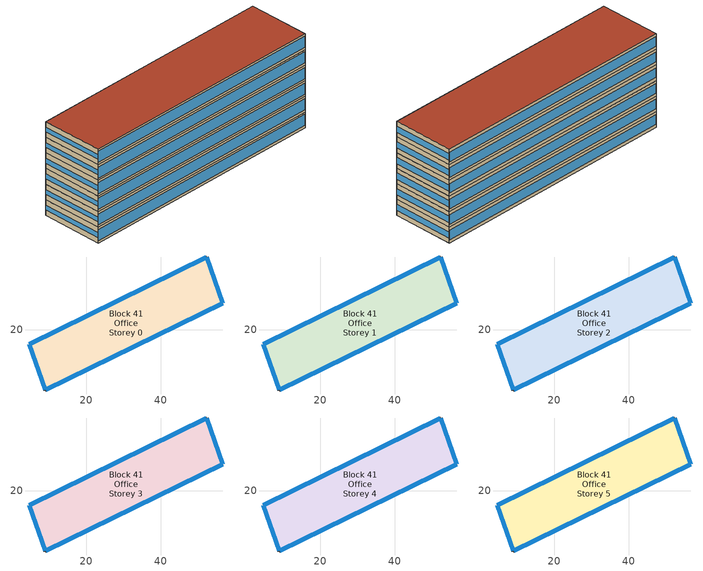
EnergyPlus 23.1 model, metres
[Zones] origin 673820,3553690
Block 41 Office Storey 0
 floor ground (Project Floor): 52.21,39.49 56.58,27.14 9.02,3.82 4.66,16.05 z0
 wall outside (Project Wall): 4.66,16.05 9.02,3.82 56.58,27.14 52.21,39.49 4.66,16.05 z0:3
 window (Office_west_window_construction): 4.66,16.04 9.02,3.82 z1.05:1.95
 window (Office_south_window_construction): 9.05,3.83 56.55,27.13 z0.45:2.55
 window (Office_east_window_construction): 56.57,27.15 52.21,39.48 z0.9:2.1
 window (Office_north_window_construction): 52.19,39.48 4.68,16.06 z0.6:2.4
 roof outside (Project Ceiling): 56.58,27.14 52.21,39.49 4.66,16.05 9.02,3.82 z3
Block 41 Office Storey 1
 floor outside (Project Floor): 52.21,39.49 56.58,27.14 9.02,3.82 4.66,16.05 z3
 wall outside (Project Wall): 4.66,16.05 9.02,3.82 56.58,27.14 52.21,39.49 4.66,16.05 z3:6
 window (Office_west_window_construction): 4.66,16.04 9.02,3.82 z4.05:4.95
 window (Office_south_window_construction): 9.05,3.83 56.55,27.13 z3.45:5.55
 window (Office_east_window_construction): 56.57,27.15 52.21,39.48 z3.9:5.1
 window (Office_north_window_construction): 52.19,39.48 4.68,16.06 z3.6:5.4
 roof outside (Project Ceiling): 56.58,27.14 52.21,39.49 4.66,16.05 9.02,3.82 z6
Block 41 Office Storey 2
 floor outside (Project Floor): 52.21,39.49 56.58,27.14 9.02,3.82 4.66,16.05 z6
 wall outside (Project Wall): 4.66,16.05 9.02,3.82 56.58,27.14 52.21,39.49 4.66,16.05 z6:9
 window (Office_west_window_construction): 4.66,16.04 9.02,3.82 z7.05:7.95
 window (Office_south_window_construction): 9.05,3.83 56.55,27.13 z6.45:8.55
 window (Office_east_window_construction): 56.57,27.15 52.21,39.48 z6.9:8.1
 window (Office_north_window_construction): 52.19,39.48 4.68,16.06 z6.6:8.4
 roof outside (Project Ceiling): 56.58,27.14 52.21,39.49 4.66,16.05 9.02,3.82 z9
Block 41 Office Storey 3
 floor outside (Project Floor): 52.21,39.49 56.58,27.14 9.02,3.82 4.66,16.05 z9
 wall outside (Project Wall): 4.66,16.05 9.02,3.82 56.58,27.14 52.21,39.49 4.66,16.05 z9:12
 window (Office_west_window_construction): 4.66,16.04 9.02,3.82 z10.05:10.95
 window (Office_south_window_construction): 9.05,3.83 56.55,27.13 z9.45:11.55
 window (Office_east_window_construction): 56.57,27.15 52.21,39.48 z9.9:11.1
 window (Office_north_window_construction): 52.19,39.48 4.68,16.06 z9.6:11.4
 roof outside (Project Ceiling): 56.58,27.14 52.21,39.49 4.66,16.05 9.02,3.82 z12
Block 41 Office Storey 4
 floor outside (Project Floor): 52.21,39.49 56.58,27.14 9.02,3.82 4.66,16.05 z12
 wall outside (Project Wall): 4.66,16.05 9.02,3.82 56.58,27.14 52.21,39.49 4.66,16.05 z12:15
 window (Office_west_window_construction): 4.66,16.04 9.02,3.82 z13.05:13.95
 window (Office_south_window_construction): 9.05,3.83 56.55,27.13 z12.45:14.55
 window (Office_east_window_construction): 56.57,27.15 52.21,39.48 z12.9:14.1
 window (Office_north_window_construction): 52.19,39.48 4.68,16.06 z12.6:14.4
 roof outside (Project Ceiling): 56.58,27.14 52.21,39.49 4.66,16.05 9.02,3.82 z15
Block 41 Office Storey 5
 floor outside (Project Floor): 52.21,39.49 56.58,27.14 9.02,3.82 4.66,16.05 z15
 wall outside (Project Wall): 4.66,16.05 9.02,3.82 56.58,27.14 52.21,39.49 4.66,16.05 z15:18
 window (Office_west_window_construction): 4.66,16.04 9.02,3.82 z16.05:16.95
 window (Office_south_window_construction): 9.05,3.83 56.55,27.13 z15.45:17.55
 window (Office_east_window_construction): 56.57,27.15 52.21,39.48 z15.9:17.1
 window (Office_north_window_construction): 52.19,39.48 4.68,16.06 z15.6:17.4
 roof outside (Project Flat Roof): 56.58,27.14 52.21,39.49 4.66,16.05 9.02,3.82 z18
[Building]
Building_1: North Axis=0; Terrain=City; Loads Convergence Tolerance Value=0.04; Temperature Convergence Tolerance Value=0.4; Solar Distribution=FullExterior; Maximum Number of Warmup Days=25; Minimum Number of Warmup Days=6
[Site:Location]
CHN Design_Conditions: Latitude=30; Longitude=114; Time Zone=8; Elevation=12
[SIZINGPERIOD:DESIGNDAY] Day of Month=21; DryBulb Temperature Range Modifier Type=DefaultMultipliers; Humidity Condition Type=Wetbulb; Barometric Pressure=101181; Rain Indicator=No; Snow Indicator=No; Daylight Saving Time Indicator=No; Sky Clearness=0; Begin Environment Reset Mode=FullResetAtBeginEnvironment
Name | Month | Day Type | Maximum DryBulb Temperature | Daily DryBulb Temperature Range | Wetbulb or DewPoint at Maximum DryBulb | Wind Speed | Wind Direction | Solar Model Indicator | ASHRAE Clear Sky Optical Depth for Beam Irradiance taub | ASHRAE Clear Sky Optical Depth for Diffuse Irradiance taud
Ann Htg 99.6% Condns DB | 1 | WinterDesignDay | -10 | 0 | -4.8 | 1 | 340 | ASHRAEClearSky | 0 | 0
Ann Clg .4% Condns DB=>MWB | 7 | SummerDesignDay | 40 | 6.6 | 27.1 | 3.5 | 220 | ASHRAETau | 0.781 | 1.413
[MATERIAL]
DefaultMaterial: Roughness=Rough; Thickness=0.1; Conductivity=0.1; Density=1000; Specific Heat=1000; Thermal Absorptance=0.9; Solar Absorptance=0.7; Visible Absorptance=0.7
[WINDOWMATERIAL:SIMPLEGLAZINGSYSTEM] UFactor=3; Visible Transmittance=0.6
Name | Solar Heat Gain Coefficient
Office_east_window; Office_south_window; Office_west_window | 0.3
Office_north_window | 0.35
[CONSTRUCTION]
Project Wall; Project Floor; Project Flat Roof; Project Ceiling: DefaultMaterial
Office_east_window_construction: Office_east_window
Office_south_window_construction: Office_south_window
Office_west_window_construction: Office_west_window
Office_north_window_construction: Office_north_window
[SPACE] Ceiling Height=autocalculate; Volume=autocalculate; Floor Area=autocalculate; Space Type=Office
Name | Zone
Block 41 Office Storey 0_space | Block 41 Office Storey 0
Block 41 Office Storey 1_space | Block 41 Office Storey 1
Block 41 Office Storey 2_space | Block 41 Office Storey 2
Block 41 Office Storey 3_space | Block 41 Office Storey 3
Block 41 Office Storey 4_space | Block 41 Office Storey 4
Block 41 Office Storey 5_space | Block 41 Office Storey 5
[SPACELIST]
Office: Block 41 Office Storey 0_space, Block 41 Office Storey 1_space, Block 41 Office Storey 2_space, Block 41 Office Storey 3_space, Block 41 Office Storey 4_space, Block 41 Office Storey 5_space
[ZONE] Type=1; Multiplier=1; Ceiling Height=autocalculate; Volume=autocalculate; Floor Area=autocalculate; Part of Total Floor Area=Yes
Block 41 Office Storey 0; Block 41 Office Storey 1; Block 41 Office Storey 2; Block 41 Office Storey 3; Block 41 Office Storey 4; Block 41 Office Storey 5
[PEOPLE]
People_for_office: Zone or ZoneList or Space or SpaceList=Office; Number of People Schedule=SeasonalSchedule_Schedule_office_people; Number of People Calculation Method=People/Area; People per Floor Area=0.1; Fraction Radiant=0.3; Sensible Heat Fraction=autocalculate; Activity Level Schedule=SeasonalSchedule_Schedule_office_activity; Carbon Dioxide Generation Rate=3.82e-08; Enable ASHRAE 55 Comfort Warnings=No; Mean Radiant Temperature Calculation Type=ZoneAveraged; Clothing Insulation Calculation Method=ClothingInsulationSchedule; Cold Stress Temperature Threshold=15.56; Heat Stress Temperature Threshold=30
[LIGHTS]
Light_for_office: Zone or ZoneList or Space or SpaceList=Office; Schedule=SeasonalSchedule_office_lighting; Design Level Calculation Method=Watts/Area; Watts per Zone Floor Area=8; Return Air Fraction=0; Fraction Radiant=0.32; Fraction Visible=0.25; Fraction Replaceable=1; EndUse Subcategory=General; Return Air Fraction Calculated from Plenum Temperature=No; Return Air Fraction Function of Plenum Temperature Coefficient 1=0; Return Air Fraction Function of Plenum Temperature Coefficient 2=0
[ELECTRICEQUIPMENT]
Equipment_for_office: Zone or ZoneList or Space or SpaceList=Office; Schedule=SeasonalSchedule_Schedule_office_equipment; Design Level Calculation Method=Watts/Area; Watts per Zone Floor Area=15; Fraction Latent=0; Fraction Radiant=0; Fraction Lost=0; EndUse Subcategory=Electric Equipment
[DAYLIGHTING:CONTROLS] Illuminance Setpoint at Reference Point 1=300
Name | Zone or Space | Glare Calculation Daylighting Reference Point | Daylighting Reference Point 1
Dlight_Block 41 Office Storey 0 | Block 41 Office Storey 0 | Rpoint_Block 41 Office Storey 0 | Rpoint_Block 41 Office Storey 0
Dlight_Block 41 Office Storey 1 | Block 41 Office Storey 1 | Rpoint_Block 41 Office Storey 1 | Rpoint_Block 41 Office Storey 1
Dlight_Block 41 Office Storey 2 | Block 41 Office Storey 2 | Rpoint_Block 41 Office Storey 2 | Rpoint_Block 41 Office Storey 2
Dlight_Block 41 Office Storey 3 | Block 41 Office Storey 3 | Rpoint_Block 41 Office Storey 3 | Rpoint_Block 41 Office Storey 3
Dlight_Block 41 Office Storey 4 | Block 41 Office Storey 4 | Rpoint_Block 41 Office Storey 4 | Rpoint_Block 41 Office Storey 4
Dlight_Block 41 Office Storey 5 | Block 41 Office Storey 5 | Rpoint_Block 41 Office Storey 5 | Rpoint_Block 41 Office Storey 5
[HVACTEMPLATE:THERMOSTAT]
Name | Heating Setpoint Schedule | Cooling Setpoint Schedule
Thermostat_for_office | SeasonalSchedule_office_heating | SeasonalSchedule_office_cooling
Thermostat_for_commercial | SeasonalSchedule_commerical_heating | SeasonalSchedule_commerical_cooling
Thermostat_for_residential | SeasonalSchedule_residential_heating | SeasonalSchedule_residential_cooling
Thermostat_for_school | SeasonalSchedule_school_heating | SeasonalSchedule_school_cooling
Thermostat_for_hospital | SeasonalSchedule_hospital_heating | SeasonalSchedule_hospital_cooling
Thermostat_for_industrial | SeasonalSchedule_Industrial_heating | SeasonalSchedule_Industrial_cooling
Thermostat_for_transport | SeasonalSchedule_transport_heating | SeasonalSchedule_transport_cooling
Thermostat_for_administration | SeasonalSchedule_administration_heating | SeasonalSchedule_administration_cooling
[HVACTEMPLATE:ZONE:IDEALLOADSAIRSYSTEM] Template Thermostat=Thermostat_for_office; Maximum Heating Supply Air Temperature=50; Minimum Cooling Supply Air Temperature=13; Maximum Heating Supply Air Humidity Ratio=0.0156; Minimum Cooling Supply Air Humidity Ratio=0.0077; Heating Limit=NoLimit; Cooling Limit=NoLimit; Dehumidification Control Type=ConstantSensibleHeatRatio; Cooling Sensible Heat Ratio=0.7; Dehumidification Setpoint=60; Humidification Control Type=None; Humidification Setpoint=30; Outdoor Air Method=DetailedSpecification; Outdoor Air Flow Rate per Person=0.00944; Outdoor Air Flow Rate per Zone Floor Area=0; Outdoor Air Flow Rate per Zone=0; Design Specification Outdoor Air Object=Ventilation_for_office; Demand Controlled Ventilation Type=None; Outdoor Air Economizer Type=NoEconomizer; Heat Recovery Type=None; Sensible Heat Recovery Effectiveness=0.7; Latent Heat Recovery Effectiveness=0.65
Block 41 Office Storey 0; Block 41 Office Storey 1; Block 41 Office Storey 2; Block 41 Office Storey 3; Block 41 Office Storey 4; Block 41 Office Storey 5
[DESIGNSPECIFICATION:OUTDOORAIR]
Ventilation_for_office: Outdoor Air Method=Flow/Person; Outdoor Air Flow per Person=0.00833333; Outdoor Air Flow per Zone Floor Area=0; Outdoor Air Flow per Zone=0; Outdoor Air Flow Air Changes per Hour=0
[SCHEDULE:DAY:HOURLY]
Schedule_administration_heating_summer_hourly; Schedule_commerical_heating_summer_hourly; Schedule_residential_heating_summer_hourly; Schedule_school_heating_summer_hourly; Schedule_hospital_heating_summer_hourly; Schedule_Industrial_heating_summer_hourly; Schedule_transport_heating_summer_hourly; Schedule_office_heating_summer_hourly: -20, -20, -20, -20, -20, -20, -20, -20, -20, -20, -20, -20, -20, -20, -20, -20, -20, -20, -20, -20, -20, -20, -20, -20
Schedule_administration_heating_winnter_weekday_hourly: 5, 5, 5, 5, 5, 5, 12, 12, 18, 20, 20, 20, 20, 20, 20, 20, 20, 20, 18, 5, 5, 5, 5, 5
Schedule_administration_heating_winnter_holiday_hourly; Schedule_school_heating_winnter_holiday_hourly: 5, 5, 5, 5, 5, 5, 5, 5, 5, 5, 5, 5, 5, 5, 5, 5, 5, 5, 5, 5, 5, 5, 5, 5
Schedule_administration_cooling_winter_hourly; Schedule_administration_cooling_summer_holiday_hourly; Schedule_commerical_cooling_winter_hourly; Schedule_residential_cooling_winter_hourly; Schedule_school_cooling_winter_hourly; Schedule_school_cooling_summer_holiday_hourly; Schedule_hospital_cooling_winter_hourly; Schedule_Industrial_cooling_winter_hourly; Schedule_transport_cooling_winter_hourly; Schedule_office_cooling_winter_hourly: 50, 50, 50, 50, 50, 50, 50, 50, 50, 50, 50, 50, 50, 50, 50, 50, 50, 50, 50, 50, 50, 50, 50, 50
Schedule_administration_cooling_summer_weekday_hourly: 50, 50, 50, 50, 50, 50, 50, 28, 26, 26, 26, 26, 26, 26, 26, 26, 26, 26, 50, 50, 50, 50, 50, 50
Schedule_commerical_heating_winnter_weekday_hourly; Schedule_commerical_heating_winnter_holiday_hourly: 5, 5, 5, 5, 5, 5, 12, 16, 18, 18, 18, 18, 18, 18, 18, 18, 18, 18, 18, 18, 12, 5, 5, 5
Schedule_commerical_cooling_summer_weekday_hourly; Schedule_commerical_cooling_summer_holiday_hourly: 50, 50, 50, 50, 50, 50, 50, 28, 24, 24, 24, 24, 24, 24, 24, 24, 24, 24, 24, 24, 24, 28, 50, 50
Schedule_residential_heating_winnter_weekday_hourly; Schedule_residential_heating_winnter_holiday_hourly: 18, 18, 18, 18, 18, 18, 18, -20, -20, -20, -20, -20, -20, -20, -20, -20, -20, -20, -20, -20, 18, 18, 18, 18
Schedule_residential_cooling_summer_weekday_hourly; Schedule_residential_cooling_summer_holiday_hourly: 26, 26, 26, 26, 26, 26, 26, 50, 50, 50, 50, 50, 50, 50, 50, 50, 50, 50, 50, 50, 26, 26, 26, 26
Schedule_school_heating_winnter_weekday_hourly: 5, 5, 5, 5, 5, 12, 18, 20, 20, 20, 20, 20, 20, 20, 20, 20, 20, 20, 18, 12, 5, 5, 5, 5
Schedule_school_cooling_summer_weekday_hourly: 50, 50, 50, 50, 50, 50, 28, 26, 26, 26, 26, 26, 26, 26, 26, 26, 26, 26, 50, 50, 50, 50, 50, 50
Schedule_hospital_heating_winnter_weekday_hourly; Schedule_hospital_heating_winnter_holiday_hourly: 22, 22, 22, 22, 22, 22, 22, 22, 22, 22, 22, 22, 22, 22, 22, 22, 22, 22, 22, 22, 22, 22, 22, 22
Schedule_hospital_cooling_summer_weekday_hourly; Schedule_hospital_cooling_summer_holiday_hourly: 26, 26, 26, 26, 26, 26, 26, 26, 26, 26, 26, 26, 26, 26, 26, 26, 26, 26, 26, 26, 26, 26, 26, 26
Schedule_Industrial_heating_winnter_weekday_hourly; Schedule_Industrial_heating_winnter_holiday_hourly: -20, -20, -20, -20, -20, -20, 18, 18, 18, 18, 18, 18, 18, 18, 18, 18, 18, 18, 18, -20, -20, -20, -20, -20
Schedule_Industrial_cooling_summer_weekday_hourly; Schedule_Industrial_cooling_summer_holiday_hourly: 50, 50, 50, 50, 50, 50, 50, 28, 28, 28, 28, 28, 28, 28, 28, 28, 28, 28, 28, 50, 50, 50, 50, 50
Schedule_transport_heating_winnter_weekday_hourly; Schedule_transport_heating_winnter_holiday_hourly: 18, 18, 18, 18, 18, 18, 20, 20, 20, 20, 20, 20, 20, 20, 20, 20, 20, 20, 20, 20, 20, 20, 18, 18
Schedule_transport_cooling_summer_weekday_hourly; Schedule_transport_cooling_summer_holiday_hourly: 26, 26, 26, 26, 26, 26, 26, 24, 24, 24, 25, 24, 24, 24, 24, 24, 24, 24, 24, 24, 24, 24, 26, 28
Schedule_office_heating_winnter_weekday_hourly: 5, 5, 5, 5, 5, 5, 12, 18, 20, 20, 20, 20, 20, 20, 20, 20, 20, 20, 20, 18, 12, 5, 5, 5
Schedule_office_heating_winnter_holiday_hourly: 5, 5, 5, 5, 5, 5, 5, 5, 5, 16, 16, 16, 16, 16, 16, 16, 16, 5, 5, 5, 5, 5, 5, 5
Schedule_office_cooling_summer_weekday_hourly: 50, 50, 50, 50, 50, 50, 28, 26, 26, 26, 26, 26, 26, 26, 26, 26, 26, 26, 26, 26, 50, 50, 50, 50
Schedule_office_cooling_summer_holiday_hourly: 50, 50, 50, 50, 50, 50, 50, 50, 50, 50, 50, 26, 26, 26, 26, 26, 26, 50, 50, 50, 50, 50, 50, 50
Schedule_office_lighting_weekday_hourly: 0.1, 0.1, 0.1, 0.1, 0.1, 0.1, 0.1, 0.2, 0.5, 0.95, 0.95, 0.95, 0.8, 0.8, 0.95, 0.95, 0.95, 0.95, 0.95, 0.95, 0.95, 0.8, 0.5, 0.1
Schedule_office_lighting_holiday_hourly; Schedule_office_equipment_holiday_hourly: 0.1, 0.1, 0.1, 0.1, 0.1, 0.1, 0.1, 0.1, 0.1, 0.1, 0.1, 0.1, 0.1, 0.3, 0.3, 0.3, 0.3, 0.3, 0.3, 0.3, 0.3, 0.3, 0.1, 0.1
Schedule_office_equipment_weekday_hourly: 0.1, 0.1, 0.1, 0.1, 0.1, 0.1, 0.1, 0.2, 0.5, 0.95, 0.95, 0.95, 0.5, 0.5, 0.95, 0.95, 0.95, 0.95, 0.95, 0.95, 0.4, 0.4, 0.3, 0.1
Schedule_office_people_weekday_hourly: 0.1, 0.1, 0.1, 0.1, 0.1, 0.1, 0.1, 0.5, 0.95, 0.95, 0.95, 0.8, 0.8, 0.95, 0.95, 0.95, 0.95, 0.95, 0.8, 0.5, 0.5, 0.3, 0.1, 0.1
Schedule_office_people_holiday_hourly: 0.1, 0.1, 0.1, 0.1, 0.1, 0.1, 0.1, 0.1, 0.1, 0.1, 0.1, 0.1, 0.1, 0.3, 0.3, 0.3, 0.3, 0.3, 0.3, 0.1, 0.1, 0.1, 0.1, 0.1
Schedule_office_activity_weekday_hourly; Schedule_office_activity_holiday_hourly: 144, 144, 144, 144, 144, 144, 144, 144, 144, 144, 144, 144, 144, 144, 144, 144, 144, 144, 144, 144, 144, 144, 144, 144
[SCHEDULE:WEEK:DAILY]
Schedule_office_heating_summer_weekly: Schedule_office_heating_summer_hourly, Schedule_office_heating_summer_hourly, Schedule_office_heating_summer_hourly, Schedule_office_heating_summer_hourly, Schedule_office_heating_summer_hourly, Schedule_office_heating_summer_hourly, Schedule_office_heating_summer_hourly, Schedule_office_heating_summer_hourly, Schedule_office_heating_summer_hourly, Schedule_office_heating_summer_hourly, Schedule_office_heating_summer_hourly, Schedule_office_heating_summer_hourly
Schedule_office_heating_winnter_weekly: Schedule_office_heating_winnter_holiday_hourly, Schedule_office_heating_winnter_weekday_hourly, Schedule_office_heating_winnter_weekday_hourly, Schedule_office_heating_winnter_weekday_hourly, Schedule_office_heating_winnter_weekday_hourly, Schedule_office_heating_winnter_weekday_hourly, Schedule_office_heating_winnter_holiday_hourly, Schedule_office_heating_winnter_holiday_hourly, Schedule_office_heating_winnter_weekday_hourly, Schedule_office_heating_winnter_weekday_hourly, Schedule_office_heating_winnter_holiday_hourly, Schedule_office_heating_winnter_holiday_hourly
Schedule_office_cooling_winnter_weekly: Schedule_office_cooling_winter_hourly, Schedule_office_cooling_winter_hourly, Schedule_office_cooling_winter_hourly, Schedule_office_cooling_winter_hourly, Schedule_office_cooling_winter_hourly, Schedule_office_cooling_winter_hourly, Schedule_office_cooling_winter_hourly, Schedule_office_cooling_winter_hourly, Schedule_office_cooling_winter_hourly, Schedule_office_cooling_winter_hourly, Schedule_office_cooling_winter_hourly, Schedule_office_cooling_winter_hourly
Schedule_office_cooling_summer_weekly: Schedule_office_cooling_summer_holiday_hourly, Schedule_office_cooling_summer_weekday_hourly, Schedule_office_cooling_summer_weekday_hourly, Schedule_office_cooling_summer_weekday_hourly, Schedule_office_cooling_summer_weekday_hourly, Schedule_office_cooling_summer_weekday_hourly, Schedule_office_cooling_summer_holiday_hourly, Schedule_office_cooling_summer_holiday_hourly, Schedule_office_cooling_summer_weekday_hourly, Schedule_office_cooling_summer_weekday_hourly, Schedule_office_cooling_summer_holiday_hourly, Schedule_office_cooling_summer_holiday_hourly
Schedule_office_lighting_weekly: Schedule_office_lighting_holiday_hourly, Schedule_office_lighting_weekday_hourly, Schedule_office_lighting_weekday_hourly, Schedule_office_lighting_weekday_hourly, Schedule_office_lighting_weekday_hourly, Schedule_office_lighting_weekday_hourly, Schedule_office_lighting_holiday_hourly, Schedule_office_lighting_holiday_hourly, Schedule_office_lighting_weekday_hourly, Schedule_office_lighting_weekday_hourly, Schedule_office_lighting_holiday_hourly, Schedule_office_lighting_holiday_hourly
Schedule_office_equipment_weekly: Schedule_office_equipment_holiday_hourly, Schedule_office_equipment_weekday_hourly, Schedule_office_equipment_weekday_hourly, Schedule_office_equipment_weekday_hourly, Schedule_office_equipment_weekday_hourly, Schedule_office_equipment_weekday_hourly, Schedule_office_equipment_holiday_hourly, Schedule_office_equipment_holiday_hourly, Schedule_office_equipment_weekday_hourly, Schedule_office_equipment_weekday_hourly, Schedule_office_equipment_holiday_hourly, Schedule_office_equipment_holiday_hourly
Schedule_office_people_weekly: Schedule_office_people_holiday_hourly, Schedule_office_people_weekday_hourly, Schedule_office_people_weekday_hourly, Schedule_office_people_weekday_hourly, Schedule_office_people_weekday_hourly, Schedule_office_people_weekday_hourly, Schedule_office_people_holiday_hourly, Schedule_office_people_holiday_hourly, Schedule_office_people_weekday_hourly, Schedule_office_people_weekday_hourly, Schedule_office_people_holiday_hourly, Schedule_office_people_holiday_hourly
Schedule_office_activity_weekly: Schedule_office_activity_holiday_hourly, Schedule_office_activity_weekday_hourly, Schedule_office_activity_weekday_hourly, Schedule_office_activity_weekday_hourly, Schedule_office_activity_weekday_hourly, Schedule_office_activity_weekday_hourly, Schedule_office_activity_holiday_hourly, Schedule_office_activity_holiday_hourly, Schedule_office_activity_weekday_hourly, Schedule_office_activity_weekday_hourly, Schedule_office_activity_holiday_hourly, Schedule_office_activity_holiday_hourly
Schedule_commerical_heating_summer_weekly: Schedule_commerical_heating_summer_hourly, Schedule_commerical_heating_summer_hourly, Schedule_commerical_heating_summer_hourly, Schedule_commerical_heating_summer_hourly, Schedule_commerical_heating_summer_hourly, Schedule_commerical_heating_summer_hourly, Schedule_commerical_heating_summer_hourly, Schedule_commerical_heating_summer_hourly, Schedule_commerical_heating_summer_hourly, Schedule_commerical_heating_summer_hourly, Schedule_commerical_heating_summer_hourly, Schedule_commerical_heating_summer_hourly
Schedule_commerical_heating_winnter_weekly: Schedule_commerical_heating_winnter_holiday_hourly, Schedule_commerical_heating_winnter_weekday_hourly, Schedule_commerical_heating_winnter_weekday_hourly, Schedule_commerical_heating_winnter_weekday_hourly, Schedule_commerical_heating_winnter_weekday_hourly, Schedule_commerical_heating_winnter_weekday_hourly, Schedule_commerical_heating_winnter_holiday_hourly, Schedule_commerical_heating_winnter_holiday_hourly, Schedule_commerical_heating_winnter_weekday_hourly, Schedule_commerical_heating_winnter_weekday_hourly, Schedule_commerical_heating_winnter_holiday_hourly, Schedule_commerical_heating_winnter_holiday_hourly
Schedule_commerical_cooling_winnter_weekly: Schedule_commerical_cooling_winter_hourly, Schedule_commerical_cooling_winter_hourly, Schedule_commerical_cooling_winter_hourly, Schedule_commerical_cooling_winter_hourly, Schedule_commerical_cooling_winter_hourly, Schedule_commerical_cooling_winter_hourly, Schedule_commerical_cooling_winter_hourly, Schedule_commerical_cooling_winter_hourly, Schedule_commerical_cooling_winter_hourly, Schedule_commerical_cooling_winter_hourly, Schedule_commerical_cooling_winter_hourly, Schedule_commerical_cooling_winter_hourly
Schedule_commerical_cooling_summer_weekly: Schedule_commerical_cooling_summer_holiday_hourly, Schedule_commerical_cooling_summer_weekday_hourly, Schedule_commerical_cooling_summer_weekday_hourly, Schedule_commerical_cooling_summer_weekday_hourly, Schedule_commerical_cooling_summer_weekday_hourly, Schedule_commerical_cooling_summer_weekday_hourly, Schedule_commerical_cooling_summer_holiday_hourly, Schedule_commerical_cooling_summer_holiday_hourly, Schedule_commerical_cooling_summer_weekday_hourly, Schedule_commerical_cooling_summer_weekday_hourly, Schedule_commerical_cooling_summer_holiday_hourly, Schedule_commerical_cooling_summer_holiday_hourly
Schedule_residential_heating_summer_weekly: Schedule_residential_heating_summer_hourly, Schedule_residential_heating_summer_hourly, Schedule_residential_heating_summer_hourly, Schedule_residential_heating_summer_hourly, Schedule_residential_heating_summer_hourly, Schedule_residential_heating_summer_hourly, Schedule_residential_heating_summer_hourly, Schedule_residential_heating_summer_hourly, Schedule_residential_heating_summer_hourly, Schedule_residential_heating_summer_hourly, Schedule_residential_heating_summer_hourly, Schedule_residential_heating_summer_hourly
Schedule_residential_heating_winnter_weekly: Schedule_residential_heating_winnter_holiday_hourly, Schedule_residential_heating_winnter_weekday_hourly, Schedule_residential_heating_winnter_weekday_hourly, Schedule_residential_heating_winnter_weekday_hourly, Schedule_residential_heating_winnter_weekday_hourly, Schedule_residential_heating_winnter_weekday_hourly, Schedule_residential_heating_winnter_holiday_hourly, Schedule_residential_heating_winnter_holiday_hourly, Schedule_residential_heating_winnter_weekday_hourly, Schedule_residential_heating_winnter_weekday_hourly, Schedule_residential_heating_winnter_holiday_hourly, Schedule_residential_heating_winnter_holiday_hourly
Schedule_residential_cooling_winnter_weekly: Schedule_residential_cooling_winter_hourly, Schedule_residential_cooling_winter_hourly, Schedule_residential_cooling_winter_hourly, Schedule_residential_cooling_winter_hourly, Schedule_residential_cooling_winter_hourly, Schedule_residential_cooling_winter_hourly, Schedule_residential_cooling_winter_hourly, Schedule_residential_cooling_winter_hourly, Schedule_residential_cooling_winter_hourly, Schedule_residential_cooling_winter_hourly, Schedule_residential_cooling_winter_hourly, Schedule_residential_cooling_winter_hourly
Schedule_residential_cooling_summer_weekly: Schedule_residential_cooling_summer_holiday_hourly, Schedule_residential_cooling_summer_weekday_hourly, Schedule_residential_cooling_summer_weekday_hourly, Schedule_residential_cooling_summer_weekday_hourly, Schedule_residential_cooling_summer_weekday_hourly, Schedule_residential_cooling_summer_weekday_hourly, Schedule_residential_cooling_summer_holiday_hourly, Schedule_residential_cooling_summer_holiday_hourly, Schedule_residential_cooling_summer_weekday_hourly, Schedule_residential_cooling_summer_weekday_hourly, Schedule_residential_cooling_summer_holiday_hourly, Schedule_residential_cooling_summer_holiday_hourly
Schedule_school_heating_summer_weekly: Schedule_school_heating_summer_hourly, Schedule_school_heating_summer_hourly, Schedule_school_heating_summer_hourly, Schedule_school_heating_summer_hourly, Schedule_school_heating_summer_hourly, Schedule_school_heating_summer_hourly, Schedule_school_heating_summer_hourly, Schedule_school_heating_summer_hourly, Schedule_school_heating_summer_hourly, Schedule_school_heating_summer_hourly, Schedule_school_heating_summer_hourly, Schedule_school_heating_summer_hourly
Schedule_school_heating_winnter_weekly: Schedule_school_heating_winnter_holiday_hourly, Schedule_school_heating_winnter_weekday_hourly, Schedule_school_heating_winnter_weekday_hourly, Schedule_school_heating_winnter_weekday_hourly, Schedule_school_heating_winnter_weekday_hourly, Schedule_school_heating_winnter_weekday_hourly, Schedule_school_heating_winnter_holiday_hourly, Schedule_school_heating_winnter_holiday_hourly, Schedule_school_heating_winnter_weekday_hourly, Schedule_school_heating_winnter_weekday_hourly, Schedule_school_heating_winnter_holiday_hourly, Schedule_school_heating_winnter_holiday_hourly
Schedule_school_cooling_winnter_weekly: Schedule_school_cooling_winter_hourly, Schedule_school_cooling_winter_hourly, Schedule_school_cooling_winter_hourly, Schedule_school_cooling_winter_hourly, Schedule_school_cooling_winter_hourly, Schedule_school_cooling_winter_hourly, Schedule_school_cooling_winter_hourly, Schedule_school_cooling_winter_hourly, Schedule_school_cooling_winter_hourly, Schedule_school_cooling_winter_hourly, Schedule_school_cooling_winter_hourly, Schedule_school_cooling_winter_hourly
Schedule_school_cooling_summer_weekly: Schedule_school_cooling_summer_holiday_hourly, Schedule_school_cooling_summer_weekday_hourly, Schedule_school_cooling_summer_weekday_hourly, Schedule_school_cooling_summer_weekday_hourly, Schedule_school_cooling_summer_weekday_hourly, Schedule_school_cooling_summer_weekday_hourly, Schedule_school_cooling_summer_holiday_hourly, Schedule_school_cooling_summer_holiday_hourly, Schedule_school_cooling_summer_weekday_hourly, Schedule_school_cooling_summer_weekday_hourly, Schedule_school_cooling_summer_holiday_hourly, Schedule_school_cooling_summer_holiday_hourly
Schedule_hospital_heating_summer_weekly: Schedule_hospital_heating_summer_hourly, Schedule_hospital_heating_summer_hourly, Schedule_hospital_heating_summer_hourly, Schedule_hospital_heating_summer_hourly, Schedule_hospital_heating_summer_hourly, Schedule_hospital_heating_summer_hourly, Schedule_hospital_heating_summer_hourly, Schedule_hospital_heating_summer_hourly, Schedule_hospital_heating_summer_hourly, Schedule_hospital_heating_summer_hourly, Schedule_hospital_heating_summer_hourly, Schedule_hospital_heating_summer_hourly
Schedule_hospital_heating_winnter_weekly: Schedule_hospital_heating_winnter_holiday_hourly, Schedule_hospital_heating_winnter_weekday_hourly, Schedule_hospital_heating_winnter_weekday_hourly, Schedule_hospital_heating_winnter_weekday_hourly, Schedule_hospital_heating_winnter_weekday_hourly, Schedule_hospital_heating_winnter_weekday_hourly, Schedule_hospital_heating_winnter_holiday_hourly, Schedule_hospital_heating_winnter_holiday_hourly, Schedule_hospital_heating_winnter_weekday_hourly, Schedule_hospital_heating_winnter_weekday_hourly, Schedule_hospital_heating_winnter_holiday_hourly, Schedule_hospital_heating_winnter_holiday_hourly
Schedule_hospital_cooling_winnter_weekly: Schedule_hospital_cooling_winter_hourly, Schedule_hospital_cooling_winter_hourly, Schedule_hospital_cooling_winter_hourly, Schedule_hospital_cooling_winter_hourly, Schedule_hospital_cooling_winter_hourly, Schedule_hospital_cooling_winter_hourly, Schedule_hospital_cooling_winter_hourly, Schedule_hospital_cooling_winter_hourly, Schedule_hospital_cooling_winter_hourly, Schedule_hospital_cooling_winter_hourly, Schedule_hospital_cooling_winter_hourly, Schedule_hospital_cooling_winter_hourly
Schedule_hospital_cooling_summer_weekly: Schedule_hospital_cooling_summer_holiday_hourly, Schedule_hospital_cooling_summer_weekday_hourly, Schedule_hospital_cooling_summer_weekday_hourly, Schedule_hospital_cooling_summer_weekday_hourly, Schedule_hospital_cooling_summer_weekday_hourly, Schedule_hospital_cooling_summer_weekday_hourly, Schedule_hospital_cooling_summer_holiday_hourly, Schedule_hospital_cooling_summer_holiday_hourly, Schedule_hospital_cooling_summer_weekday_hourly, Schedule_hospital_cooling_summer_weekday_hourly, Schedule_hospital_cooling_summer_holiday_hourly, Schedule_hospital_cooling_summer_holiday_hourly
Schedule_Industrial_heating_summer_weekly: Schedule_Industrial_heating_summer_hourly, Schedule_Industrial_heating_summer_hourly, Schedule_Industrial_heating_summer_hourly, Schedule_Industrial_heating_summer_hourly, Schedule_Industrial_heating_summer_hourly, Schedule_Industrial_heating_summer_hourly, Schedule_Industrial_heating_summer_hourly, Schedule_Industrial_heating_summer_hourly, Schedule_Industrial_heating_summer_hourly, Schedule_Industrial_heating_summer_hourly, Schedule_Industrial_heating_summer_hourly, Schedule_Industrial_heating_summer_hourly
Schedule_Industrial_heating_winnter_weekly: Schedule_Industrial_heating_winnter_holiday_hourly, Schedule_Industrial_heating_winnter_weekday_hourly, Schedule_Industrial_heating_winnter_weekday_hourly, Schedule_Industrial_heating_winnter_weekday_hourly, Schedule_Industrial_heating_winnter_weekday_hourly, Schedule_Industrial_heating_winnter_weekday_hourly, Schedule_Industrial_heating_winnter_holiday_hourly, Schedule_Industrial_heating_winnter_holiday_hourly, Schedule_Industrial_heating_winnter_weekday_hourly, Schedule_Industrial_heating_winnter_weekday_hourly, Schedule_Industrial_heating_winnter_holiday_hourly, Schedule_Industrial_heating_winnter_holiday_hourly
Schedule_Industrial_cooling_winnter_weekly: Schedule_Industrial_cooling_winter_hourly, Schedule_Industrial_cooling_winter_hourly, Schedule_Industrial_cooling_winter_hourly, Schedule_Industrial_cooling_winter_hourly, Schedule_Industrial_cooling_winter_hourly, Schedule_Industrial_cooling_winter_hourly, Schedule_Industrial_cooling_winter_hourly, Schedule_Industrial_cooling_winter_hourly, Schedule_Industrial_cooling_winter_hourly, Schedule_Industrial_cooling_winter_hourly, Schedule_Industrial_cooling_winter_hourly, Schedule_Industrial_cooling_winter_hourly
Schedule_Industrial_cooling_summer_weekly: Schedule_Industrial_cooling_summer_holiday_hourly, Schedule_Industrial_cooling_summer_weekday_hourly, Schedule_Industrial_cooling_summer_weekday_hourly, Schedule_Industrial_cooling_summer_weekday_hourly, Schedule_Industrial_cooling_summer_weekday_hourly, Schedule_Industrial_cooling_summer_weekday_hourly, Schedule_Industrial_cooling_summer_holiday_hourly, Schedule_Industrial_cooling_summer_holiday_hourly, Schedule_Industrial_cooling_summer_weekday_hourly, Schedule_Industrial_cooling_summer_weekday_hourly, Schedule_Industrial_cooling_summer_holiday_hourly, Schedule_Industrial_cooling_summer_holiday_hourly
Schedule_administration_heating_summer_weekly: Schedule_administration_heating_summer_hourly, Schedule_administration_heating_summer_hourly, Schedule_administration_heating_summer_hourly, Schedule_administration_heating_summer_hourly, Schedule_administration_heating_summer_hourly, Schedule_administration_heating_summer_hourly, Schedule_administration_heating_summer_hourly, Schedule_administration_heating_summer_hourly, Schedule_administration_heating_summer_hourly, Schedule_administration_heating_summer_hourly, Schedule_administration_heating_summer_hourly, Schedule_administration_heating_summer_hourly
Schedule_administration_heating_winnter_weekly: Schedule_administration_heating_winnter_holiday_hourly, Schedule_administration_heating_winnter_weekday_hourly, Schedule_administration_heating_winnter_weekday_hourly, Schedule_administration_heating_winnter_weekday_hourly, Schedule_administration_heating_winnter_weekday_hourly, Schedule_administration_heating_winnter_weekday_hourly, Schedule_administration_heating_winnter_holiday_hourly, Schedule_administration_heating_winnter_holiday_hourly, Schedule_administration_heating_winnter_weekday_hourly, Schedule_administration_heating_winnter_weekday_hourly, Schedule_administration_heating_winnter_holiday_hourly, Schedule_administration_heating_winnter_holiday_hourly
Schedule_administration_cooling_winnter_weekly: Schedule_administration_cooling_winter_hourly, Schedule_administration_cooling_winter_hourly, Schedule_administration_cooling_winter_hourly, Schedule_administration_cooling_winter_hourly, Schedule_administration_cooling_winter_hourly, Schedule_administration_cooling_winter_hourly, Schedule_administration_cooling_winter_hourly, Schedule_administration_cooling_winter_hourly, Schedule_administration_cooling_winter_hourly, Schedule_administration_cooling_winter_hourly, Schedule_administration_cooling_winter_hourly, Schedule_administration_cooling_winter_hourly
Schedule_administration_cooling_summer_weekly: Schedule_administration_cooling_summer_holiday_hourly, Schedule_administration_cooling_summer_weekday_hourly, Schedule_administration_cooling_summer_weekday_hourly, Schedule_administration_cooling_summer_weekday_hourly, Schedule_administration_cooling_summer_weekday_hourly, Schedule_administration_cooling_summer_weekday_hourly, Schedule_administration_cooling_summer_holiday_hourly, Schedule_administration_cooling_summer_holiday_hourly, Schedule_administration_cooling_summer_weekday_hourly, Schedule_administration_cooling_summer_weekday_hourly, Schedule_administration_cooling_summer_holiday_hourly, Schedule_administration_cooling_summer_holiday_hourly
Schedule_transport_heating_summer_weekly: Schedule_transport_heating_summer_hourly, Schedule_transport_heating_summer_hourly, Schedule_transport_heating_summer_hourly, Schedule_transport_heating_summer_hourly, Schedule_transport_heating_summer_hourly, Schedule_transport_heating_summer_hourly, Schedule_transport_heating_summer_hourly, Schedule_transport_heating_summer_hourly, Schedule_transport_heating_summer_hourly, Schedule_transport_heating_summer_hourly, Schedule_transport_heating_summer_hourly, Schedule_transport_heating_summer_hourly
Schedule_transport_heating_winnter_weekly: Schedule_transport_heating_winnter_holiday_hourly, Schedule_transport_heating_winnter_weekday_hourly, Schedule_transport_heating_winnter_weekday_hourly, Schedule_transport_heating_winnter_weekday_hourly, Schedule_transport_heating_winnter_weekday_hourly, Schedule_transport_heating_winnter_weekday_hourly, Schedule_transport_heating_winnter_holiday_hourly, Schedule_transport_heating_winnter_holiday_hourly, Schedule_transport_heating_winnter_weekday_hourly, Schedule_transport_heating_winnter_weekday_hourly, Schedule_transport_heating_winnter_holiday_hourly, Schedule_transport_heating_winnter_holiday_hourly
Schedule_transport_cooling_winnter_weekly: Schedule_transport_cooling_winter_hourly, Schedule_transport_cooling_winter_hourly, Schedule_transport_cooling_winter_hourly, Schedule_transport_cooling_winter_hourly, Schedule_transport_cooling_winter_hourly, Schedule_transport_cooling_winter_hourly, Schedule_transport_cooling_winter_hourly, Schedule_transport_cooling_winter_hourly, Schedule_transport_cooling_winter_hourly, Schedule_transport_cooling_winter_hourly, Schedule_transport_cooling_winter_hourly, Schedule_transport_cooling_winter_hourly
Schedule_transport_cooling_summer_weekly: Schedule_transport_cooling_summer_holiday_hourly, Schedule_transport_cooling_summer_weekday_hourly, Schedule_transport_cooling_summer_weekday_hourly, Schedule_transport_cooling_summer_weekday_hourly, Schedule_transport_cooling_summer_weekday_hourly, Schedule_transport_cooling_summer_weekday_hourly, Schedule_transport_cooling_summer_holiday_hourly, Schedule_transport_cooling_summer_holiday_hourly, Schedule_transport_cooling_summer_weekday_hourly, Schedule_transport_cooling_summer_weekday_hourly, Schedule_transport_cooling_summer_holiday_hourly, Schedule_transport_cooling_summer_holiday_hourly
[SCHEDULE:YEAR]
SeasonalSchedule_office_heating: Schedule_office_heating_winnter_weekly, 1, 1, 3, 31, Schedule_office_heating_summer_weekly, 4, 1, 11, 30, Schedule_office_heating_winnter_weekly, 12, 1, 12, 31
SeasonalSchedule_office_cooling: Schedule_office_cooling_winnter_weekly, 1, 1, 5, 31, Schedule_office_cooling_summer_weekly, 6, 1, 9, 30, Schedule_office_cooling_winnter_weekly, 10, 1, 12, 31
SeasonalSchedule_office_lighting: Schedule_office_lighting_weekly, 1, 1, 12, 31
SeasonalSchedule_Schedule_office_equipment: Schedule_office_equipment_weekly, 1, 1, 12, 31
SeasonalSchedule_Schedule_office_people: Schedule_office_people_weekly, 1, 1, 12, 31
SeasonalSchedule_Schedule_office_activity: Schedule_office_activity_weekly, 1, 1, 12, 31
SeasonalSchedule_commerical_heating: Schedule_commerical_heating_winnter_weekly, 1, 1, 3, 31, Schedule_commerical_heating_summer_weekly, 4, 1, 11, 30, Schedule_commerical_heating_winnter_weekly, 12, 1, 12, 31
SeasonalSchedule_commerical_cooling: Schedule_commerical_cooling_winnter_weekly, 1, 1, 5, 31, Schedule_commerical_cooling_summer_weekly, 6, 1, 9, 30, Schedule_commerical_cooling_winnter_weekly, 10, 1, 12, 31
SeasonalSchedule_residential_heating: Schedule_residential_heating_winnter_weekly, 1, 1, 3, 31, Schedule_residential_heating_summer_weekly, 4, 1, 11, 30, Schedule_residential_heating_winnter_weekly, 12, 1, 12, 31
SeasonalSchedule_residential_cooling: Schedule_residential_cooling_winnter_weekly, 1, 1, 5, 31, Schedule_residential_cooling_summer_weekly, 6, 1, 9, 30, Schedule_residential_cooling_winnter_weekly, 10, 1, 12, 31
SeasonalSchedule_school_heating: Schedule_school_heating_winnter_weekly, 1, 1, 3, 31, Schedule_school_heating_summer_weekly, 4, 1, 11, 30, Schedule_school_heating_winnter_weekly, 12, 1, 12, 31
SeasonalSchedule_school_cooling: Schedule_school_cooling_winnter_weekly, 1, 1, 5, 31, Schedule_school_cooling_summer_weekly, 6, 1, 9, 30, Schedule_school_cooling_winnter_weekly, 10, 1, 12, 31
SeasonalSchedule_hospital_heating: Schedule_hospital_heating_winnter_weekly, 1, 1, 3, 31, Schedule_hospital_heating_summer_weekly, 4, 1, 11, 30, Schedule_hospital_heating_winnter_weekly, 12, 1, 12, 31
SeasonalSchedule_hospital_cooling: Schedule_hospital_cooling_winnter_weekly, 1, 1, 5, 31, Schedule_hospital_cooling_summer_weekly, 6, 1, 9, 30, Schedule_hospital_cooling_winnter_weekly, 10, 1, 12, 31
SeasonalSchedule_Industrial_heating: Schedule_Industrial_heating_winnter_weekly, 1, 1, 3, 31, Schedule_Industrial_heating_summer_weekly, 4, 1, 11, 30, Schedule_Industrial_heating_winnter_weekly, 12, 1, 12, 31
SeasonalSchedule_Industrial_cooling: Schedule_Industrial_cooling_winnter_weekly, 1, 1, 5, 31, Schedule_Industrial_cooling_summer_weekly, 6, 1, 9, 30, Schedule_Industrial_cooling_winnter_weekly, 10, 1, 12, 31
SeasonalSchedule_transport_heating: Schedule_transport_heating_winnter_weekly, 1, 1, 3, 31, Schedule_transport_heating_summer_weekly, 4, 1, 11, 30, Schedule_transport_heating_winnter_weekly, 12, 1, 12, 31
SeasonalSchedule_transport_cooling: Schedule_transport_cooling_winnter_weekly, 1, 1, 5, 31, Schedule_transport_cooling_summer_weekly, 6, 1, 9, 30, Schedule_transport_cooling_winnter_weekly, 10, 1, 12, 31
SeasonalSchedule_administration_heating: Schedule_administration_heating_winnter_weekly, 1, 1, 3, 31, Schedule_administration_heating_summer_weekly, 4, 1, 11, 30, Schedule_administration_heating_winnter_weekly, 12, 1, 12, 31
SeasonalSchedule_administration_cooling: Schedule_administration_cooling_winnter_weekly, 1, 1, 5, 31, Schedule_administration_cooling_summer_weekly, 6, 1, 9, 30, Schedule_administration_cooling_winnter_weekly, 10, 1, 12, 31
